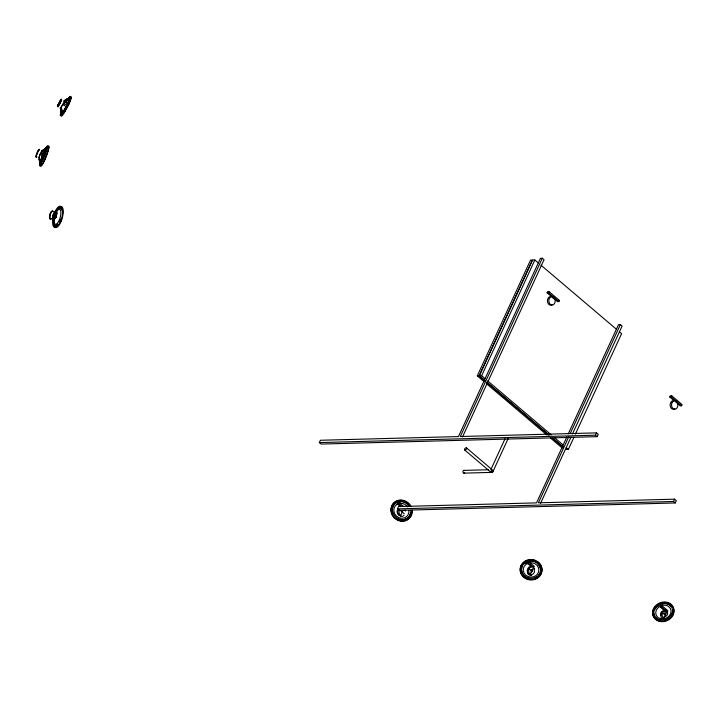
<?xml version="1.0" encoding="UTF-8"?>
<svg xmlns="http://www.w3.org/2000/svg" width="718" height="718" viewBox="0 0 718 718"><rect width="100%" height="100%" fill="white"/><g stroke="black" fill="none" stroke-linecap="round" stroke-linejoin="round"><path stroke-width="1.08" d="M397.826 519.419L396.991 519.455M666.959 603.506L667.803 603.443M667.578 602.923L666.735 602.994L667.578 602.923A10.914 9.325 -24.1 0 1 672.793 615.631A10.914 9.325 -24.1 0 1 657.544 620.666A10.914 9.325 -24.1 0 1 655.058 607.033M55.089 212.133L55.412 211.505L55.331 212.205M52.854 220.785L52.683 215.93A4.353 1.58 -74.3 0 1 54.371 212.25L55.331 211.657A4.927 1.526 -38.3 0 0 55.789 211.37M57.781 106.129C58.697 106.982 63.067 97.253 60.393 100.7M63.974 100.717A4.353 0.494 -62.7 0 1 64.324 100.592A4.927 0.494 -28.6 0 1 69.852 97.621L69.422 99.578A9.585 1.086 -62.7 0 1 65.697 107.664L63.408 111.622A9.585 1.086 -62.7 0 1 60.868 114.341L60.438 107.305A4.927 1.49 -86.9 0 1 60.743 107.709M60.868 114.341L61.308 112.385A9.585 1.086 -62.7 0 1 61.945 110.707M64.324 100.592L64.126 101.48A4.353 0.494 -62.7 0 1 62.439 105.16A4.927 3.195 -63.1 0 1 65.697 107.664M62.538 114.745L62.143 115.526L62.547 114.754M68.273 102.701L67.896 103.455L68.129 103.069M68.829 103.957L69.224 103.195L68.856 103.948M45.279 151.821L44.974 152.539L45.27 151.731M55.178 212.097L53.796 214.215L54.999 212.546M521.187 566.116L522.049 566.116M39.104 158.507A4.353 0.565 -68.3 0 1 39.23 156.793L39.885 154.828A4.353 0.565 -68.3 0 1 41.581 151.148L42.156 150.43A4.927 0.503 -34.2 0 0 46.894 147.118M57.485 212.86L55.887 216.333L55.6 215.678M41.94 157.287L40.755 160.868A4.927 1.382 87.2 0 1 39.23 156.793M48.743 147.54L48.887 147.486M44.489 160.204L44.633 160.15M44.04 151.776L44.193 151.695M40.827 164.736L40.899 164.871M39.867 164.243L39.849 164.566M69.449 97.217L69.26 97.379M58.194 104.936L59.935 101.453M55.358 217.491L55.905 216.36L56.184 216.98M542.296 258.256L460.301 436.526L596.514 432.873L598.247 434.345L597.188 436.661L321.072 444.065L319.33 442.584L320.399 440.269L458.461 436.571L540.448 258.3L542.296 258.256L544.029 259.728L462.5 436.975M400.285 506.576L397.314 504.045L397.844 502.887L399.226 502.851L403.229 506.253M397.314 504.045L398.696 504.009L399.226 502.851M568.835 436.607L538.374 502.815L674.597 499.172L676.329 500.643L675.261 502.959L399.145 510.354L397.413 508.882L398.481 506.567L536.534 502.869L566.897 436.867M400.563 515.677L403.067 510.238M477.282 375.864L530.521 260.104L532.37 260.051L479.121 375.81L477.282 375.864L484.085 381.644M485.26 380.863L479.31 375.81L532.55 260.051L534.847 259.988L538.32 262.932M479.31 375.81L481.607 375.747L534.847 259.988M551.55 296.588L547.089 292.8L547.619 291.643L549.001 291.607L559.412 300.447L558.882 301.605L557.5 301.641L552.295 297.225L553.677 297.18M547.089 292.8L548.471 292.764L549.001 291.607M490.87 469.599L505.014 438.842M492.835 471.843L508.353 438.115M568.297 433.816L618.53 324.599L620.37 324.554L622.102 326.026L572.443 434.004M570.236 433.546L620.37 324.554M540.582 503.273L571.034 437.056M566.062 449.468L568.36 449.405L573.969 437.226M575.369 434.175L621.609 333.646L619.526 331.878M531.365 566.708L526.904 562.921L527.443 561.763L528.816 561.727L534.425 566.484M526.904 562.921L528.286 562.885L528.816 561.727M530.162 574.553L533.492 567.301L528.286 562.885M319.33 442.584L595.446 435.189L596.514 432.873M674.238 400.761L669.777 396.973L670.307 395.815L671.689 395.78L682.1 404.62L681.57 405.778L680.188 405.814L675.728 402.026M669.777 396.973L671.159 396.937L671.689 395.78M397.413 508.882L673.529 501.487L674.597 499.172M664.635 617.444A4.927 2.172 -10.8 0 0 664.006 617.956L666.986 611.583L665.604 611.619L660.398 607.204L660.937 606.046L662.319 606.01L667.919 610.767M660.398 607.204L661.781 607.168L662.319 606.01M664.312 611.736L665.083 610.058M672.192 615.999L672.73 614.841M62.807 104.245L61.398 106.955A4.353 0.494 -62.7 0 1 60.24 108.194M61.371 114.557L61.335 114.817M61.542 106.515L61.945 105.842M53.473 225.057L53.473 225.775M57.189 209.216L55.825 210.796M55.528 211.128L54.371 212.25M46.661 147.369L47.191 146.858M40.495 164.628L41.025 164.117M654.475 609.753L653.793 609.474L654.475 609.151M654.807 609.636A9.585 8.194 -24.1 0 1 657.814 605.92L662.328 603.847A9.585 8.194 -24.1 0 1 670.926 606.27A4.927 4.057 -88.8 0 0 670.468 606.405M523.494 564.429A9.585 8.813 4 0 1 525.271 562.831L527.443 561.718M535.395 577.748L536.849 577.003M396.614 502.627L398.023 501.972M404.737 519.59L406.846 518.611M530.988 570.666L532.28 571.115M55.25 226.035L57.359 224.734A4.927 3.267 73.4 0 0 57.296 224.178M528.251 561.53L529.866 561.153A4.927 4.846 -5.9 0 1 530.234 561.575M398.804 501.846L400.366 501.595A9.585 8.831 43 0 1 402.78 501.837M403.956 519.715L402.394 519.967A9.585 8.831 43 0 1 399.98 519.724M558.03 300.483L559.412 300.447M463.972 470.389L488.267 469.743M463.918 473.135L491.525 472.39M672.425 615.03L672.874 614.339L672.335 614.985M540.905 265.13L616.403 329.23M548.471 292.764L558.882 301.605M671.159 396.937L681.57 405.778M595.446 435.189L597.188 436.661M673.529 501.487L675.261 502.959M481.607 375.747L485.081 378.691M487.666 380.89L551.28 434.902M554.673 437.783L563.154 444.989M566.278 447.637L568.36 449.405M486.966 382.308L549.055 435.027M552.456 437.917L563.513 447.305M479.121 375.81L485.081 380.872M486.777 382.317L548.866 435.027M552.268 437.917L563.325 447.305M486.642 383.807L547.026 435.081M550.428 437.971L562.338 448.077M661.781 607.168L666.986 611.583M662.606 612.903L665.326 615.209M466.503 447.915A1.373 0.763 -49.7 0 1 465.578 449.926A1.373 0.763 -49.7 0 1 464.663 448.956A1.373 0.763 -49.7 0 1 466.503 447.915L492.53 470.021M464.654 449.953L490.681 472.049A1.373 0.763 -49.7 0 0 491.884 471.834A1.373 0.763 -49.7 0 0 492.665 470.434M534.632 568.943A4.299 3.186 88.5 0 0 529.112 568.62L531.823 570.927M398.696 504.009L401.667 506.531M400.195 510.327L404.27 513.783M534.775 561.835A9.585 8.813 4 0 1 538.688 564.671L540.564 568.916M523.009 574.49L521.546 570.918A9.585 8.813 4 0 1 522.228 566.403M654.098 614.007L654.69 616.062M392.387 511.826L392.764 513.406M491.336 470.568A1.373 0.512 24.7 0 1 492.853 471.564A1.373 0.512 24.7 0 1 491.92 471.87M464.645 472.776A1.373 1.014 88.5 0 1 463.272 472.776A1.373 1.014 88.5 0 1 463.128 470.927A1.373 1.014 88.5 0 1 464.474 470.604M492.53 471.439A1.373 1.014 88.5 0 1 490.565 471.322M663.01 618.108A4.299 3.186 88.5 0 1 663.127 612.041A4.299 3.186 88.5 0 1 667.632 612.301M661.628 618.153A4.299 3.186 88.5 0 1 661.224 612.939A4.299 3.186 88.5 0 1 664.85 611.144M531.742 575.217A4.299 3.186 88.5 0 1 529.112 568.62M528.78 574.588A4.299 3.186 88.5 0 1 527.533 569.15A4.299 3.186 88.5 0 1 531.356 566.87M402.977 516.251A4.299 3.186 88.5 0 1 399.657 514.519A4.299 3.186 88.5 0 1 399.513 509.744M405.033 510.067A4.299 3.186 88.5 0 1 405.329 511.117M399.181 515.712A4.299 3.186 88.5 0 1 398.131 509.78M552.142 304.656A4.299 3.186 88.5 0 1 547.457 301.219A4.299 3.186 88.5 0 1 551.532 296.749M552.295 297.225A4.299 3.186 88.5 0 1 552.941 297.943M674.83 408.829A4.299 3.186 88.5 0 1 670.145 405.392A4.299 3.186 88.5 0 1 674.22 400.922M666.932 611.628A3.527 3.016 -24.1 0 1 667.121 615.03A3.527 3.016 -24.1 0 1 663.665 616.87M660.955 615.236A3.527 3.016 -24.1 0 1 664.671 610.65M659.483 603.623A10.914 9.325 -24.1 0 1 661.269 602.958M662.184 602.734A10.914 9.325 -24.1 0 1 666.78 602.671M672.712 610.112A9.585 8.194 -24.1 0 1 672.667 612.31M672.515 613.037A9.585 8.194 -24.1 0 1 671.222 615.856M657.589 619.239A9.585 8.194 -24.1 0 1 655.884 617.848M657.832 606.486A4.927 4.811 67.9 0 1 657.814 605.92M662.328 603.847A4.927 4.82 62.6 0 1 662.741 604.224M665.03 612.319A1.373 1.176 -24.1 0 1 664.276 613.962M530.081 562.759A7.826 7.198 4 0 1 538.509 572.201A7.826 7.198 4 0 1 525.738 575.145A7.826 7.198 4 0 1 528.107 563.217M533.797 569.41A3.527 3.249 4 0 1 532.316 574.355A3.527 3.249 4 0 1 527.488 571.707M527.488 570.855A3.527 3.249 4 0 1 528.197 569.32M531.23 575.531A4.927 2.684 1.8 0 1 531.508 575.271M537.764 562.086A10.914 10.034 4 0 1 538.392 577.46A10.914 10.034 4 0 1 521.833 575.19A10.914 10.034 4 0 1 526.949 560.605M527.847 560.318A10.914 10.034 4 0 1 529.705 559.968M532.559 560.013A10.914 10.034 4 0 1 535.305 560.74M539.891 573.431A9.585 8.813 4 0 1 539.11 574.786M528.933 578.493A9.585 8.813 4 0 1 525.863 577.272M525.181 576.814A9.585 8.813 4 0 1 523.422 575.163M530.692 561.108A9.585 8.813 4 0 1 533.995 561.557M534.434 568.898A4.927 4.568 85.3 0 1 534.533 568.342M538.168 564.734A4.927 4.568 85.3 0 1 538.688 564.671M525.235 563.397A4.927 4.479 -84 0 1 525.271 562.831M530.952 566.314A4.927 4.846 -5.9 0 1 530.71 566.825M530.369 575.253A4.353 4.003 4 0 1 528.286 574.418M531.544 569.455A1.373 1.265 4 0 1 530.826 571.86M408.883 510.57A7.826 7.216 43 0 1 398.346 517.382A7.826 7.216 43 0 1 396.91 504.386M398.643 503.587A7.826 7.216 43 0 1 407.465 506.845M399.109 514.806A3.527 3.249 43 0 1 397.826 509.502M411.611 514.106A10.914 10.061 43 0 1 398.302 520.532A10.914 10.061 43 0 1 391.525 506.378A10.914 10.061 43 0 1 405.625 501.604M406.442 502.07A10.914 10.061 43 0 1 409.879 505.319M411.854 510.516A10.914 10.061 43 0 1 411.791 513.235M392.396 507.886A9.585 8.831 43 0 1 395.914 502.95M403.57 502.061A9.585 8.831 43 0 1 407.16 504.099M407.77 504.673A9.585 8.831 43 0 1 408.829 505.966A4.927 4.838 58.9 0 0 408.273 505.957M410.516 512.912A9.585 8.831 43 0 1 407.474 518.163M400.366 501.595A4.927 4.595 -35.1 0 1 400.671 502.026M410.858 510.211A9.585 8.831 43 0 1 399.477 519.195A9.585 8.831 43 0 1 393.985 504.763A9.585 8.831 43 0 1 409.116 505.651M412.141 510.202A10.914 10.061 43 0 1 398.589 520.218A10.914 10.061 43 0 1 393.661 503.094A10.914 10.061 43 0 1 411.118 506.648M403.489 515.38A4.927 3.671 -13.2 0 1 404.01 515.488M400.554 516.538A4.927 2.944 16.8 0 1 400.707 516.233M59.441 102.234A4.353 0.494 -62.7 0 1 61.631 99.389A4.353 0.494 -62.7 0 1 59.038 105.025A4.353 0.494 -62.7 0 1 57.745 105.914M58.041 105.151A4.353 0.494 -62.7 0 1 58.912 103.248M61.335 110.698A4.927 1.49 -86.9 0 1 61.308 112.385M67.573 99.578A10.914 1.239 -62.7 0 1 69.754 99.308A10.914 1.239 -62.7 0 1 62.358 113.597A10.914 1.239 -62.7 0 1 61.461 111.38M67.312 100.34A9.585 1.086 -62.7 0 1 69.852 97.621M63.408 111.622A4.927 2.378 -89.7 0 1 61.398 106.955M69.422 99.578A4.927 2.414 -36.1 0 1 64.126 101.48M70.543 97.298A10.914 1.239 -62.7 0 1 67.357 107.162A10.914 1.239 -62.7 0 1 61.272 115.203M70.813 98.115A9.585 1.086 -62.7 0 1 70.75 98.833M70.382 100.08A9.585 1.086 -62.7 0 1 65.877 109.594M65.491 110.267A9.585 1.086 -62.7 0 1 63.39 113.588M62.601 114.566A9.585 1.086 -62.7 0 1 62.071 114.997M67.761 100.179A7.826 0.889 -62.7 0 1 68.677 100.753M65.634 107.359A7.826 0.889 -62.7 0 1 62.969 111.784M61.892 112.932A7.826 0.889 -62.7 0 1 62.053 111.209M64.539 100.96A4.927 1.454 -38.1 0 1 66.451 100.206M36.268 156.614A3.922 0.503 -68.3 0 1 37.13 152.557A3.922 0.503 -68.3 0 1 38.862 150.394M36.447 156.982A3.922 0.503 -68.3 0 1 36.824 154.594M36.869 156.668A4.353 0.565 -68.3 0 1 37.076 153.706A3.922 0.503 -68.3 0 1 39.194 149.721M46.14 148.904A7.826 1.014 -68.3 0 1 45.521 154.164A7.826 1.014 -68.3 0 1 41.105 162.995M40.962 161.326A7.826 1.014 -68.3 0 1 41.321 159.926M41.841 158.238A7.826 1.014 -68.3 0 1 42.506 156.389M37.076 153.706A4.353 0.565 -68.3 0 1 39.508 149.676M42.156 150.43A4.353 0.565 -68.3 0 1 42.236 151.354M40.63 165.311A10.914 1.409 -68.3 0 1 41.976 156.668A10.914 1.409 -68.3 0 1 47.998 145.772M40.127 163.83A9.585 1.239 -68.3 0 1 40.316 162.582M39.885 154.828A4.927 2.199 -68.6 0 1 42.209 156.533A9.585 1.239 -68.3 0 1 45.925 148.446A4.927 1.418 -44.2 0 1 41.581 151.148M39.248 157.493A3.527 0.458 -68.3 0 1 40.352 153.957M46.338 148.554A1.939 0.736 -36.6 0 1 45.889 149.084M45.602 149.353A1.939 0.736 -36.6 0 1 43.412 150.143A1.939 0.476 -34.4 0 1 44.866 148.886A1.939 0.476 -34.4 0 1 46.356 148.276M40.361 164.207A4.927 0.556 77.6 0 1 39.176 158.974M50.718 218.64A3.922 1.418 -74.3 0 1 49.721 215.041A3.922 1.418 -74.3 0 1 52.459 211.325M51.104 218.757A3.922 1.418 -74.3 0 1 50.341 218.775M49.91 217.814A3.922 1.418 -74.3 0 1 50.763 213.246A3.922 1.418 -74.3 0 1 52.845 211.433M55.69 212.959A3.527 1.283 -74.3 0 1 55.654 215.894M55.071 217.608A3.527 1.283 -74.3 0 1 54.281 218.873M53.509 219.349A3.527 1.283 -74.3 0 1 53.24 215.086M53.572 214.26A3.527 1.283 -74.3 0 1 54.353 212.995M57.539 210.239A7.826 2.836 -74.3 0 1 60.411 216.665A7.826 2.836 -74.3 0 1 54.415 223.361M54.137 218.802A7.826 2.836 -74.3 0 1 54.496 216.845M51.543 218.73A4.353 1.58 -74.3 0 1 49.946 215.158A4.353 1.58 -74.3 0 1 53.285 211.433M55.25 217.94A4.353 1.58 -74.3 0 1 54.783 218.819M53.329 220.094A4.353 1.58 -74.3 0 1 52.405 218.03M55.331 211.657A4.353 1.58 -74.3 0 1 55.726 211.792M54.945 227.346A10.914 3.958 -74.3 0 1 53.688 215.535A10.914 3.958 -74.3 0 1 60.94 206.551M59.657 207.484A9.585 3.473 -74.3 0 1 61.577 210.123M60.384 219.053A9.585 3.473 -74.3 0 1 59.486 221.297M53.832 216.863A9.585 3.473 -74.3 0 1 54.272 215.256M52.683 215.93A4.927 1.077 -73.7 0 1 53.85 216.477M53.428 220.982A4.927 1.436 70.1 0 1 53.365 220.516M391.92 506.028C392.602 507.608 393.042 504.853 391.92 506.028M392.207 505.723C392.863 507.303 393.347 504.548 392.207 505.723M397.278 519.042C397.925 520.613 398.463 517.875 397.278 519.042M39.885 162.349L39.185 159.324L39.885 162.349M534.605 561.216L535.466 561.35L534.605 561.216M534.641 560.794L535.502 560.92L534.641 560.794M540.071 573.628L540.932 573.754L540.071 573.628M540.107 573.197L540.968 573.332L540.107 573.197M671.949 614.132L672.793 614.061L671.949 614.132M405.239 501.738L406.065 501.945L405.239 501.738M410.023 515.362L410.849 515.569L410.023 515.362M410.31 515.057L411.136 515.264L410.31 515.057M54.263 225.811L54.55 225.272L54.263 225.811M56.067 212.313L56.354 211.765L56.067 212.313M59.441 221.736L59.729 221.207L59.468 221.629M60.42 222.015L60.743 221.494L60.42 222.015M62.224 208.507L62.511 207.978L62.224 208.507M57.404 105.923L59.343 103.491L60.94 99.326L57.404 105.923M521.241 565.587L522.058 565.901L521.241 565.587M526.716 577.999L527.524 578.304L526.716 577.999M526.68 578.421L527.488 578.735L526.68 578.421M653.595 608.864L654.403 608.972L653.595 608.864M658.81 620.101L659.627 620.208L658.81 620.101M659.043 620.612L659.851 620.72L659.043 620.612M68.022 98.483L65.096 100.179L68.022 98.483M549.288 298.5A4.299 3.186 88.5 0 0 551.927 305.096A4.299 3.186 88.5 0 0 554.808 298.823A4.299 3.186 88.5 0 0 549.288 298.5M671.976 402.672A4.299 3.186 88.5 0 0 674.606 409.269A4.299 3.186 88.5 0 0 677.496 402.995A4.299 3.186 88.5 0 0 671.976 402.672M660.363 618.665A7.826 6.686 -24.1 0 0 671.007 610.471A7.826 6.686 -24.1 0 0 658.846 607.042A7.826 6.686 -24.1 0 0 660.363 618.665M659.456 619.625A9.585 8.194 -24.1 0 0 672.479 609.6A9.585 8.194 -24.1 0 0 657.589 605.4A9.585 8.194 -24.1 0 0 659.456 619.625M658.953 620.774A10.914 9.325 -24.1 0 0 673.78 609.358A10.914 9.325 -24.1 0 0 656.826 604.574A10.914 9.325 -24.1 0 0 658.953 620.774M525.208 576.392A9.585 8.813 4 0 0 540.582 570.792A9.585 8.813 4 0 0 527.47 561.288A9.585 8.813 4 0 0 525.208 576.392M524.409 577.371A10.914 10.034 4 0 0 541.902 570.998A10.914 10.034 4 0 0 526.985 560.175A10.914 10.034 4 0 0 524.409 577.371M61.551 110.689A1.939 0.709 85.8 0 0 60.815 109.316A1.939 0.449 83.6 0 0 60.868 111.425A1.939 0.449 83.6 0 0 61.425 112.816A1.939 0.709 85.8 0 0 61.551 110.689M66.236 102.162A1.939 1.122 -43.1 0 0 64.369 103.177A1.939 1.221 -52.4 0 0 65.221 104.361A1.939 1.221 -52.4 0 0 66.971 103.239A1.939 1.122 -43.1 0 0 66.236 102.162M43.627 161.873A9.585 1.239 -68.3 0 0 48.51 147.361A9.585 1.239 -68.3 0 0 42.398 159.199A9.585 1.239 -68.3 0 0 43.627 161.873M43.457 162.69A10.914 1.409 -68.3 0 0 49.004 146.167A10.914 1.409 -68.3 0 0 42.057 159.656A10.914 1.409 -68.3 0 0 43.457 162.69M43.008 151.319A1.939 0.727 -51.1 0 0 41.447 152.593A1.939 0.835 -59.4 0 0 41.994 153.517A1.939 0.835 -59.4 0 0 43.403 152.144A1.939 0.727 -51.1 0 0 43.008 151.319M59.432 223.513A9.585 3.473 -74.3 0 0 61.497 208.049A9.585 3.473 -74.3 0 0 54.362 219.537A9.585 3.473 -74.3 0 0 59.432 223.513M59.567 224.438A10.914 3.958 -74.3 0 0 61.919 206.829A10.914 3.958 -74.3 0 0 53.796 219.914A10.914 3.958 -74.3 0 0 59.567 224.438M56.031 217.258A1.373 0.494 -74.3 0 0 56.327 215.041A1.373 0.494 -74.3 0 0 55.304 216.692A1.373 0.494 -74.3 0 0 56.031 217.258"/></g></svg>
